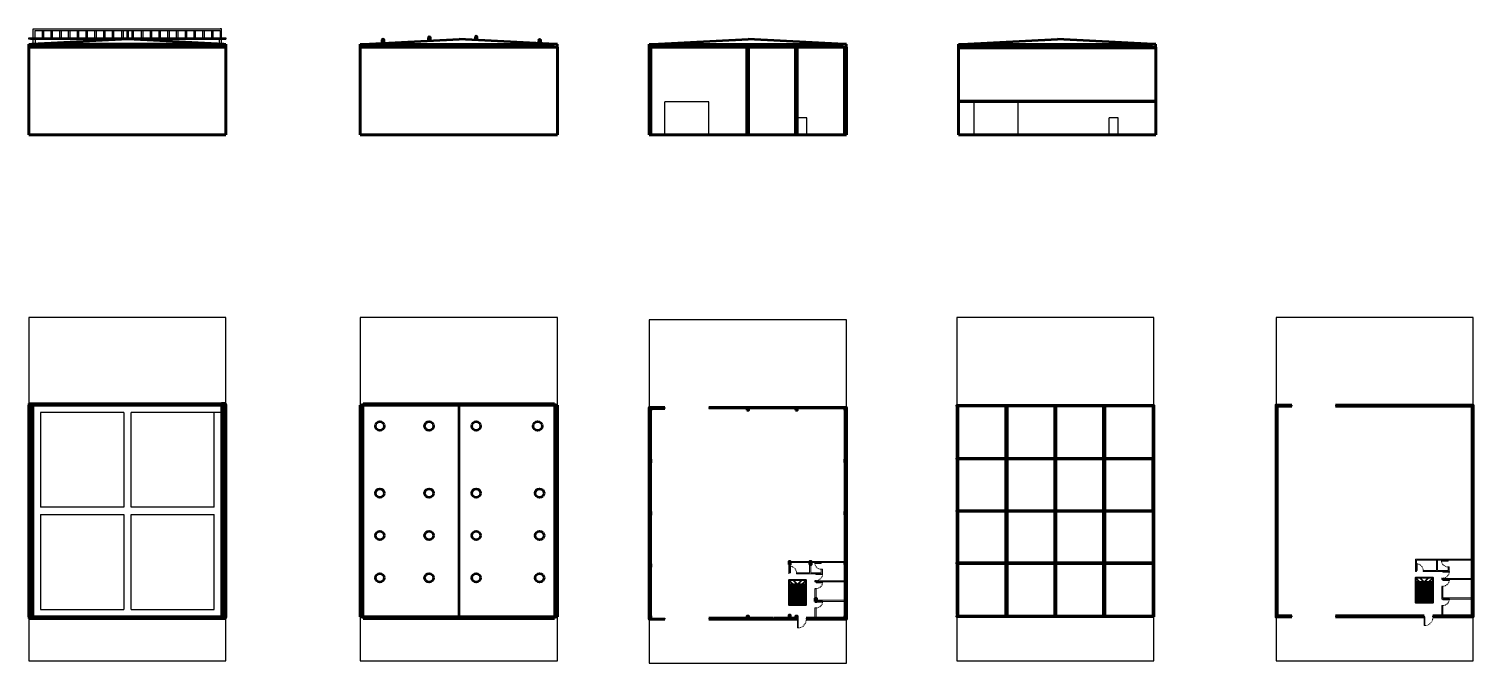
# Model space of a CAD drawing. Header units: metres. Extents: x -229 to 595, y -60 to 181.
# Drawn here: x 173 to 370.9, y 18.7 to 105.5 of the extents above; entities that cross this region are included whole.
import ezdxf

# ---------------------------------------------------------------- set-up
doc = ezdxf.new("R2010")
doc.units = ezdxf.units.M
doc.linetypes.add('HIDDEN2', pattern=[0.1875, 0.125, -0.0625])
for name, color, linetype, lineweight in [('A-COLS', 1, 'Continuous', 50), ('A-DOOR', 251, 'Continuous', 18), ('A-FURN', 46, 'Continuous', 18), ('A-ROOF', 201, 'Continuous', 53), ('A-WALL', 7, 'Continuous', 60), ('S-BEAM', 1, 'Continuous', 50), ('S-STRS', 4, 'Continuous', 40), ('S-WALL', 7, 'Continuous', 60)]:
    doc.layers.add(name, color=color, linetype=linetype, lineweight=lineweight)
doc.layers.add('S-DECK', color=211, linetype='Continuous')
doc.layers.add('V-BNDY', color=3, linetype='Continuous')

msp = doc.modelspace()

# ---------------------------------------------------------------- linework, layer by layer
for p, q in [((260.14, 91), (260.14, 95.5)), ((266.14, 95.5), (260.14, 95.5)), ((266.14, 91), (266.14, 95.5)), ((302.52, 91), (302.52, 95.5)), ((308.52, 95.5), (302.52, 95.5)), ((302.52, 91), (302.52, 95.5)), ((308.52, 95.5), (302.52, 95.5)), ((308.52, 91), (308.52, 95.5)), ((308.52, 91), (308.52, 95.5)), ((278.39, 91), (278.39, 93.3)), ((279.59, 93.3), (278.39, 93.3)), ((279.59, 91), (279.59, 93.3)), ((321.01, 91), (321.01, 93.3)), ((322.21, 93.3), (321.01, 93.3)), ((321.01, 91), (321.01, 93.3)), ((322.21, 93.3), (321.01, 93.3)), ((322.21, 91), (322.21, 93.3)), ((322.21, 91), (322.21, 93.3)), ((258.14, 53.53), (258.14, 42.18)), ((260.14, 53.53), (258.14, 53.53)), ((260.14, 53.68), (260.14, 53.53)), ((266.14, 53.68), (266.14, 53.53)), ((271.49, 53.53), (266.14, 53.53)), ((266.14, 53.53), (284.84, 53.53)), ((284.84, 53.53), (271.49, 53.53)), ((284.84, 39.18), (284.84, 53.53)), ((313.62, 53.85), (300.27, 53.85)), ((300.27, 53.85), (300.27, 42.5)), ((326.97, 53.85), (313.62, 53.85)), ((326.97, 39.5), (326.97, 53.85)), ((346.01, 54), (346.01, 53.85)), ((352.01, 54), (352.01, 53.85)), ((258.14, 42.18), (258.14, 24.83)), ((300.27, 42.5), (300.27, 25.15)), ((284.84, 24.83), (284.84, 39.18)), ((326.97, 25.15), (326.97, 39.5)), ((258.14, 24.83), (260.14, 24.83)), ((258.14, 24.83), (260.14, 24.83)), ((260.14, 24.83), (260.14, 24.68)), ((266.14, 24.83), (266.14, 24.68)), ((266.14, 24.83), (271.49, 24.83)), ((271.49, 24.83), (273.89, 24.83)), ((274.99, 24.83), (278.3, 24.83)), ((278.3, 24.68), (278.3, 24.83)), ((279.5, 24.83), (279.5, 24.68)), ((279.5, 24.83), (284.84, 24.83)), ((300.27, 25.15), (313.62, 25.15)), ((313.62, 25.15), (326.97, 25.15)), ((346.01, 25.15), (346.01, 25)), ((352.01, 25.15), (352.01, 25)), ((364.15, 25), (364.15, 25.15)), ((365.35, 25), (365.35, 25.15))]:
    msp.add_line(p, q)
for points in [[(260.14, 24.68), (257.99, 24.68), (257.99, 53.68), (260.14, 53.68)], [(266.14, 53.68), (284.99, 53.68), (284.99, 24.68), (279.49, 24.68)], [(273.89, 24.68), (266.14, 24.68)], [(278.39, 24.68), (275.09, 24.68)], [(364.25, 25), (364.16, 25)]]:
    msp.add_lwpolyline(points)
msp.add_lwpolyline([(300.12, 25), (300.12, 54), (327.12, 54), (327.12, 25)], close=True)
at = {"layer": 'A-COLS'}
for p, q in [((300.13, 53.85), (300.13, 46.73)), ((300.27, 53.85), (300.27, 46.73)), ((306.94, 54), (306.94, 53.85)), ((313.62, 54), (313.62, 53.85)), ((313.62, 53.85), (313.7, 53.85)), ((320.31, 54), (320.31, 53.85)), ((320.31, 53.85), (320.38, 53.85)), ((326.97, 53.85), (326.97, 46.73)), ((327.12, 53.85), (327.12, 46.73)), ((300.13, 46.58), (300.13, 39.58)), ((300.27, 46.58), (300.27, 39.58)), ((320.31, 46.85), (320.23, 46.85)), ((320.31, 46.85), (320.38, 46.85)), ((320.31, 46.73), (320.31, 46.58)), ((326.97, 39.58), (326.97, 46.58)), ((327.12, 46.58), (327.12, 39.58)), ((300.13, 39.43), (300.13, 32.43)), ((300.27, 39.43), (300.27, 32.43)), ((326.97, 39.43), (326.97, 32.43)), ((327.12, 39.43), (327.12, 32.43)), ((300.13, 32.28), (300.13, 25.34)), ((300.27, 32.28), (300.27, 25.34)), ((306.94, 32.55), (306.94, 32.28)), ((313.62, 32.55), (313.62, 32.43)), ((326.97, 32.28), (326.97, 25.15)), ((327.12, 32.28), (327.12, 25.15))]:
    msp.add_line(p, q, dxfattribs=at)
for points in [[(300.37, 102.92), (300.37, 103), (300.87, 103), (313.86, 103), (313.86, 102.85), (300.37, 102.85)], [(300.37, 102.92), (300.37, 103), (300.87, 103), (313.86, 103), (313.86, 102.85), (300.37, 102.85)], [(300.37, 95.58), (300.37, 95.65), (300.87, 95.65), (313.86, 95.65), (313.86, 95.5), (300.37, 95.5)], [(300.37, 95.58), (300.37, 95.65), (300.87, 95.65), (313.86, 95.65), (313.86, 95.5), (300.37, 95.5)], [(300.13, 53.92), (300.13, 54), (300.63, 54), (313.62, 54), (313.62, 53.85), (300.13, 53.85)], [(306.94, 53.85), (307.01, 53.85), (307.01, 46.73), (306.86, 46.73), (306.86, 53.85)], [(313.62, 53.85), (313.7, 53.85), (313.7, 46.73), (313.55, 46.73), (313.55, 53.85)], [(320.31, 53.85), (320.38, 53.85), (320.38, 46.73), (320.23, 46.73), (320.23, 53.85)], [(300.13, 46.65), (300.13, 46.73), (300.63, 46.73), (313.62, 46.73), (313.62, 46.58), (300.13, 46.58)], [(306.94, 46.58), (307.01, 46.58), (307.01, 39.58), (306.86, 39.58), (306.86, 46.58)], [(313.62, 46.58), (313.7, 46.58), (313.7, 39.58), (313.55, 39.58), (313.55, 46.58)], [(320.31, 46.58), (320.38, 46.58), (320.38, 39.58), (320.23, 39.58), (320.23, 46.58)], [(300.13, 39.5), (300.13, 39.58), (300.63, 39.58), (313.62, 39.58), (313.62, 39.43), (300.13, 39.43)], [(306.94, 39.43), (307.01, 39.43), (307.01, 32.43), (306.86, 32.43), (306.86, 39.43)], [(313.62, 39.43), (313.7, 39.43), (313.7, 32.43), (313.55, 32.43), (313.55, 39.43)], [(320.31, 39.43), (320.38, 39.43), (320.38, 32.43), (320.23, 32.43), (320.23, 39.43)], [(300.13, 32.35), (300.13, 32.43), (300.63, 32.43), (313.62, 32.43), (313.62, 32.28), (300.13, 32.28)], [(306.94, 32.27), (307.01, 32.27), (307.01, 25.15), (306.86, 25.15), (306.86, 32.27)], [(313.62, 32.27), (313.69, 32.27), (313.69, 25.15), (313.54, 25.15), (313.54, 32.27)], [(320.31, 32.27), (320.38, 32.27), (320.38, 25.15), (320.23, 25.15), (320.23, 32.27)], [(300.13, 25.08), (300.13, 25.15), (300.63, 25.15), (313.62, 25.15), (313.62, 25), (300.13, 25)]]:
    msp.add_lwpolyline(points, close=True, dxfattribs=at)
for points in [[(327.36, 102.85), (313.86, 102.85), (313.86, 103), (327.36, 103), (327.36, 102.85)], [(327.36, 102.85), (313.86, 102.85), (313.86, 103), (327.36, 103), (327.36, 102.85)], [(327.36, 95.5), (313.86, 95.5), (313.86, 95.65), (327.36, 95.65), (327.36, 95.5)], [(327.36, 95.5), (313.86, 95.5), (313.86, 95.65), (327.36, 95.65), (327.36, 95.5)], [(327.12, 53.85), (313.62, 53.85), (313.62, 54), (327.12, 54), (327.12, 53.85)], [(327.12, 46.58), (313.62, 46.58), (313.62, 46.73), (327.12, 46.73), (327.12, 46.58)], [(327.12, 39.43), (313.62, 39.43), (313.62, 39.58), (327.12, 39.58), (327.12, 39.43)], [(327.12, 32.28), (313.62, 32.28), (313.62, 32.43), (327.12, 32.43), (327.12, 32.28)], [(327.12, 25), (313.62, 25), (313.62, 25.15), (327.12, 25.15), (327.12, 25)]]:
    msp.add_lwpolyline(points, dxfattribs=at)
at = {"layer": 'A-DOOR'}
for points in [[(277.24, 31.04), (277.24, 31.94), (277.34, 31.94), (277.34, 31.04)], [(280.66, 32.43), (281.56, 32.43), (281.56, 32.33), (280.66, 32.33)], [(363.11, 31.36), (363.11, 32.26), (363.21, 32.26), (363.21, 31.36)], [(366.53, 32.75), (367.43, 32.75), (367.43, 32.65), (366.53, 32.65)], [(280.83, 30.89), (281.73, 30.89), (281.73, 30.79), (280.83, 30.79)], [(280.84, 29.78), (281.74, 29.78), (281.74, 29.68), (280.84, 29.68)], [(366.7, 31.21), (367.6, 31.21), (367.6, 31.11), (366.7, 31.11)], [(366.71, 30.1), (367.61, 30.1), (367.61, 30), (366.71, 30)], [(280.84, 27.13), (281.74, 27.13), (281.74, 27.03), (280.84, 27.03)], [(366.71, 27.45), (367.61, 27.45), (367.61, 27.35), (366.71, 27.35)], [(278.29, 24.68), (278.39, 24.68), (278.39, 23.48), (278.29, 23.48)], [(364.15, 25), (364.25, 25), (364.25, 23.8), (364.15, 23.8)]]:
    msp.add_lwpolyline(points, close=True, dxfattribs=at)
at = {"layer": 'A-DOOR', "linetype": 'HIDDEN2'}
for centre, radius, start, end in [((277.22, 31.01), 0.933, 352.3039, 82.3039), ((281.51, 32.38), 0.851, 183.3665, 273.3665), ((363.08, 31.34), 0.933, 352.3039, 82.3039), ((367.38, 32.7), 0.851, 183.3665, 273.3665), ((280.81, 30.91), 0.933, 262.3039, 352.3039), ((366.67, 31.24), 0.933, 262.3039, 352.3039), ((366.68, 30.12), 0.933, 262.3039, 352.3039), ((280.82, 29.8), 0.933, 262.3039, 352.3039), ((280.82, 27.15), 0.933, 262.3039, 352.3039), ((366.68, 27.48), 0.933, 262.3039, 352.3039), ((278.34, 24.63), 1.15, 272.4896, 2.4896), ((364.2, 24.95), 1.15, 272.4896, 2.4896)]:
    msp.add_arc(centre, radius, start, end, dxfattribs=at)
at = {"layer": 'A-FURN'}
for p, q in [((284.84, 32.58), (277.09, 32.58)), ((277.09, 32.58), (281.53, 32.58)), ((277.09, 32.58), (277.09, 30.89)), ((277.24, 31.04), (277.24, 32.43)), ((277.24, 32.43), (281.56, 32.43)), ((279.96, 32.43), (279.96, 31.04)), ((280.11, 31.04), (280.11, 32.43)), ((281.56, 32.43), (281.71, 32.43)), ((281.64, 32.43), (284.84, 32.43)), ((370.71, 32.9), (362.96, 32.9)), ((362.96, 32.9), (367.39, 32.9)), ((362.96, 32.9), (362.96, 31.21)), ((363.11, 31.36), (363.11, 32.75)), ((363.11, 32.75), (367.43, 32.75)), ((365.82, 32.75), (365.82, 31.36)), ((365.97, 31.36), (365.97, 32.75)), ((367.43, 32.75), (367.58, 32.75)), ((367.43, 31.85), (367.58, 31.85)), ((367.43, 31.85), (367.43, 31.36)), ((367.58, 32.75), (370.71, 32.75)), ((367.58, 31.36), (367.58, 31.85)), ((277.24, 31.04), (277.09, 31.04)), ((279.96, 31.04), (278.14, 31.04)), ((278.14, 31.04), (278.14, 30.89)), ((278.14, 30.89), (279.96, 30.89)), ((279.96, 30.89), (281.71, 30.89)), ((280.11, 31.04), (280.83, 31.04)), ((284.84, 29.93), (280.69, 29.93)), ((280.69, 29.93), (280.69, 29.78)), ((284.84, 29.78), (280.69, 29.78)), ((280.83, 31.04), (281.56, 31.04)), ((281.56, 31.53), (281.56, 31.04)), ((281.56, 31.53), (281.71, 31.53)), ((281.71, 31.04), (281.71, 31.53)), ((281.71, 30.89), (281.71, 31.04)), ((363.11, 31.21), (362.96, 31.21)), ((363.11, 31.36), (363.11, 31.21)), ((365.82, 31.36), (364.01, 31.36)), ((364.01, 31.21), (364.01, 31.36)), ((364.01, 31.21), (365.82, 31.21)), ((365.82, 31.21), (367.58, 31.21)), ((365.97, 31.36), (366.7, 31.36)), ((370.71, 30.25), (366.56, 30.25)), ((366.56, 30.25), (366.56, 30.1)), ((370.71, 30.1), (366.56, 30.1)), ((366.7, 31.36), (367.43, 31.36)), ((367.58, 31.21), (367.58, 31.36)), ((280.69, 28.86), (280.69, 27.11)), ((280.69, 28.86), (280.84, 28.86)), ((280.84, 27.26), (280.84, 28.86)), ((366.56, 29.18), (366.71, 29.18)), ((366.56, 29.18), (366.56, 27.43)), ((366.71, 27.58), (366.71, 29.18)), ((280.69, 27.11), (284.84, 27.11)), ((280.69, 26.23), (280.69, 24.83)), ((280.69, 26.22), (280.84, 26.22)), ((284.84, 27.28), (280.84, 27.28)), ((280.84, 26.22), (280.84, 24.83)), ((284.84, 27.28), (284.84, 27.13)), ((284.84, 26.95), (284.84, 26.8)), ((366.56, 27.43), (370.71, 27.43)), ((366.56, 26.55), (366.56, 25.15)), ((366.56, 26.54), (366.71, 26.54)), ((370.71, 27.6), (366.71, 27.6)), ((366.71, 26.54), (366.71, 25.15)), ((370.71, 27.6), (370.71, 27.45))]:
    msp.add_line(p, q, dxfattribs=at)
at = {"layer": 'A-ROOF'}
for p, q in [((218.8, 103.4), (231.95, 104.09)), ((219, 103.4), (244.8, 103.4)), ((221.36, 103.94), (221.36, 103.53)), ((221.66, 103.55), (221.66, 103.95)), ((227.7, 104.26), (227.7, 103.86)), ((228, 103.87), (228, 104.27)), ((245.1, 103.4), (231.95, 104.09)), ((234.13, 104.36), (234.13, 103.97)), ((234.43, 103.97), (234.43, 104.37)), ((242.82, 103.9), (242.82, 103.52)), ((243.12, 103.5), (243.12, 103.91)), ((258.39, 103.4), (271.54, 104.09)), ((258.59, 103.4), (284.39, 103.4)), ((284.69, 103.4), (271.54, 104.09)), ((300.77, 103.4), (313.92, 104.09)), ((300.77, 103.4), (313.92, 104.09)), ((300.97, 103.4), (326.77, 103.4)), ((300.97, 103.4), (326.77, 103.4)), ((327.07, 103.4), (313.92, 104.09)), ((327.07, 103.4), (313.92, 104.09)), ((173.4, 54), (173.4, 54.2)), ((173.4, 54.2), (199.6, 54.2)), ((173.4, 54), (199.6, 54)), ((173.4, 25), (173.4, 54)), ((199.6, 54.2), (199.6, 54)), ((199.6, 54), (199.6, 25)), ((218.8, 54), (218.8, 54.2)), ((218.8, 54.2), (245, 54.2)), ((218.8, 54), (245, 54)), ((218.8, 25), (218.8, 54)), ((231.9, 54), (231.9, 25)), ((245, 54.2), (245, 54)), ((245, 54), (245, 25)), ((199.6, 25), (173.4, 25)), ((173.4, 25), (173.4, 24.8)), ((173.4, 24.8), (199.6, 24.8)), ((199.6, 24.8), (199.6, 25)), ((245, 25), (218.8, 25)), ((218.8, 25), (218.8, 24.8)), ((218.8, 24.8), (245, 24.8)), ((245, 24.8), (245, 25))]:
    msp.add_line(p, q, dxfattribs=at)
msp.add_lwpolyline([(199.7, 103.4), (186.55, 104.09), (173.4, 103.4)], dxfattribs=at)
for points in [[(221.36, 103.94), (221.66, 103.94, 1)], [(227.7, 104.26), (228, 104.26, 1)], [(234.13, 104.36), (234.43, 104.36, 1)], [(242.82, 103.9), (243.12, 103.9, 1)]]:
    msp.add_lwpolyline(points, format="xyb", close=True, dxfattribs=at)
for centre in [(221.07, 51.13), (227.82, 51.13), (234.28, 51.13), (242.7, 51.13), (221.07, 41.95), (227.82, 41.95), (234.28, 41.95), (242.97, 41.95), (221.07, 36.15), (227.82, 36.15), (234.28, 36.15), (242.97, 36.15), (221.07, 30.35), (227.82, 30.35), (234.28, 30.35), (242.97, 30.35)]:
    msp.add_circle(centre, 0.6, dxfattribs=at)
at = {"layer": 'A-WALL'}
for p, q in [((173, 91), (173, 103)), ((173, 103), (200, 103)), ((199.4, 103.4), (173.6, 103.4)), ((200, 103), (200, 91)), ((245.4, 103), (218.4, 103)), ((218.4, 103), (218.4, 91)), ((245.4, 91), (245.4, 103)), ((284.99, 103), (257.99, 103)), ((257.99, 103), (257.99, 91)), ((284.99, 91), (284.99, 103)), ((327.37, 103), (300.37, 103)), ((300.37, 103), (300.37, 91)), ((327.37, 103), (300.37, 103)), ((300.37, 103), (300.37, 91)), ((327.37, 91), (327.37, 103)), ((327.37, 91), (327.37, 103)), ((200, 91), (173, 91)), ((218.4, 91), (245.4, 91)), ((257.99, 91), (284.99, 91)), ((300.37, 91), (327.37, 91)), ((300.37, 91), (327.37, 91)), ((218.4, 25), (218.4, 54)), ((218.4, 54), (245.4, 54)), ((245.4, 54), (245.4, 25)), ((245.4, 25), (218.4, 25))]:
    msp.add_line(p, q, dxfattribs=at)
msp.add_lwpolyline([(173, 25), (173, 54), (200, 54), (200, 25)], close=True, dxfattribs=at)
at = {"layer": 'S-BEAM'}
for p, q in [((173, 103), (173, 103.4)), ((173, 103.4), (173.6, 103.4)), ((173.6, 103), (173, 103)), ((173.6, 103.4), (173.6, 103)), ((199.4, 103.4), (200, 103.4)), ((199.4, 103), (199.4, 103.4)), ((200, 103), (199.4, 103)), ((200, 103.4), (200, 103)), ((218.4, 103), (218.4, 103.4)), ((218.4, 103.4), (219, 103.4)), ((219, 103), (218.4, 103)), ((219, 103.4), (219, 103)), ((245.4, 103.4), (244.8, 103.4)), ((244.8, 103.4), (244.8, 103)), ((244.8, 103), (245.4, 103)), ((245.4, 103), (245.4, 103.4)), ((257.99, 103), (257.99, 103.4)), ((257.99, 103.4), (258.59, 103.4)), ((258.59, 103), (257.99, 103)), ((257.99, 91), (257.99, 103)), ((258.24, 91), (258.24, 103)), ((258.59, 103.4), (258.59, 103)), ((271.36, 91), (271.36, 103)), ((271.61, 91), (271.61, 103)), ((278.04, 91), (278.04, 103)), ((278.29, 91), (278.29, 103)), ((284.99, 103.4), (284.39, 103.4)), ((284.39, 103.4), (284.39, 103)), ((284.39, 103), (284.99, 103)), ((284.74, 91), (284.74, 103)), ((284.99, 103), (284.99, 103.4)), ((284.99, 91), (284.99, 103)), ((300.37, 103), (300.37, 103.4)), ((300.37, 103.4), (300.97, 103.4)), ((300.37, 103), (300.37, 103.4)), ((300.37, 103.4), (300.97, 103.4)), ((300.97, 103), (300.37, 103)), ((300.97, 103), (300.37, 103)), ((300.97, 103.4), (300.97, 103)), ((300.97, 103.4), (300.97, 103)), ((327.37, 103.4), (326.77, 103.4)), ((326.77, 103.4), (326.77, 103)), ((327.37, 103.4), (326.77, 103.4)), ((326.77, 103.4), (326.77, 103)), ((326.77, 103), (327.37, 103)), ((326.77, 103), (327.37, 103)), ((327.37, 103), (327.37, 103.4)), ((327.37, 103), (327.37, 103.4)), ((173, 54.2), (173.6, 54.2)), ((173, 54.2), (173, 25)), ((173.6, 24.8), (173.6, 54.2)), ((200, 54.2), (199.4, 54.2)), ((199.4, 54.2), (199.4, 24.8)), ((200, 24.8), (200, 54.2)), ((173, 25), (173, 24.8)), ((173, 24.8), (173.6, 24.8)), ((199.4, 24.8), (200, 24.8))]:
    msp.add_line(p, q, dxfattribs=at)
for points in [[(258, 53.28), (258.25, 53.28), (258.25, 53.68), (258, 53.68)], [(271.36, 53.28), (271.61, 53.28), (271.61, 53.68), (271.36, 53.68)], [(278.04, 53.28), (278.29, 53.28), (278.29, 53.68), (278.04, 53.68)], [(284.72, 53.28), (284.97, 53.28), (284.97, 53.68), (284.72, 53.68)], [(258, 46.13), (258.25, 46.13), (258.25, 46.53), (258, 46.53)], [(284.72, 46.13), (284.97, 46.13), (284.97, 46.53), (284.72, 46.53)], [(258, 38.98), (258.25, 38.98), (258.25, 39.38), (258, 39.38)], [(284.72, 38.98), (284.97, 38.98), (284.97, 39.38), (284.72, 39.38)], [(258, 31.83), (258.25, 31.83), (258.25, 32.23), (258, 32.23)], [(277.09, 32.18), (277.34, 32.18), (277.34, 32.58), (277.09, 32.58)], [(279.96, 32.18), (280.21, 32.18), (280.21, 32.58), (279.96, 32.58)], [(284.72, 32.18), (284.97, 32.18), (284.97, 32.58), (284.72, 32.58)], [(280.69, 27.11), (280.94, 27.11), (280.94, 27.51), (280.69, 27.51)], [(258, 24.68), (258.25, 24.68), (258.25, 25.08), (258, 25.08)], [(271.36, 24.68), (271.61, 24.68), (271.61, 25.08), (271.36, 25.08)], [(277.09, 24.83), (277.34, 24.83), (277.34, 25.23), (277.09, 25.23)], [(278.04, 24.68), (278.29, 24.68), (278.29, 25.08), (278.04, 25.08)], [(284.72, 24.68), (284.97, 24.68), (284.97, 25.08), (284.72, 25.08)]]:
    msp.add_lwpolyline(points, close=True, dxfattribs=at)
at = {"layer": 'S-DECK'}
for p, q in [((173.6, 104.29), (173.6, 105.49)), ((173.6, 105.49), (173.8, 105.49)), ((173.8, 105.49), (199.2, 105.49)), ((173.8, 105.29), (173.8, 104.29)), ((173.8, 105.29), (199.2, 105.29)), ((174.8, 105.29), (174.8, 104.29)), ((175, 105.29), (175, 104.29)), ((176, 105.29), (176, 104.29)), ((176.2, 105.29), (176.2, 104.29)), ((177.2, 105.29), (177.2, 104.29)), ((177.4, 105.29), (177.4, 104.29)), ((178.4, 105.29), (178.4, 104.29)), ((178.6, 105.29), (178.6, 104.29)), ((179.6, 105.29), (179.6, 104.29)), ((179.8, 105.29), (179.8, 104.29)), ((180.8, 105.29), (180.8, 104.29)), ((181, 105.29), (181, 104.29)), ((182, 105.29), (182, 104.29)), ((182.2, 105.29), (182.2, 104.29)), ((183.2, 105.29), (183.2, 104.29)), ((183.4, 105.29), (183.4, 104.29)), ((184.4, 105.29), (184.4, 104.29)), ((184.6, 105.29), (184.6, 104.29)), ((185.75, 104.29), (185.75, 105.29)), ((185.95, 104.29), (185.95, 105.29)), ((186.45, 104.29), (186.45, 105.29)), ((186.65, 104.29), (186.65, 105.29)), ((187.15, 104.29), (187.15, 105.29)), ((187.35, 104.29), (187.35, 105.29)), ((188.4, 105.29), (188.4, 104.29)), ((188.6, 105.29), (188.6, 104.29)), ((189.6, 105.29), (189.6, 104.29)), ((189.8, 105.29), (189.8, 104.29)), ((190.8, 105.29), (190.8, 104.29)), ((191, 105.29), (191, 104.29)), ((192, 105.29), (192, 104.29)), ((192.2, 105.29), (192.2, 104.29)), ((193.2, 105.29), (193.2, 104.29)), ((193.4, 105.29), (193.4, 104.29)), ((194.4, 105.29), (194.4, 104.29)), ((194.6, 105.29), (194.6, 104.29)), ((195.6, 105.29), (195.6, 104.29)), ((195.8, 105.29), (195.8, 104.29)), ((196.8, 105.29), (196.8, 104.29)), ((197, 105.29), (197, 104.29)), ((198, 105.29), (198, 104.29)), ((198.2, 105.29), (198.2, 104.29)), ((199.4, 105.49), (199.2, 105.49)), ((199.2, 105.29), (199.2, 104.29)), ((199.4, 104.29), (199.4, 105.49)), ((173, 104.09), (173, 104.29)), ((173, 104.29), (200, 104.29)), ((173.2, 104.09), (173, 104.09)), ((173.6, 103.4), (173.6, 104.09)), ((173.9, 103.43), (173.9, 104.09)), ((199.1, 103.4), (199.1, 104.09)), ((199.4, 103.4), (199.4, 104.09)), ((200, 104.29), (200, 104.09)), ((173.6, 54), (173.6, 25)), ((199.4, 54), (173.6, 54)), ((199.4, 25), (199.4, 54)), ((174.6, 53), (174.6, 40)), ((186, 53), (174.6, 53)), ((186, 53), (186, 40)), ((199.4, 53), (187, 53)), ((187, 40), (187, 53)), ((198.4, 40), (198.4, 53)), ((186, 40), (174.6, 40)), ((198.4, 40), (187, 40)), ((174.6, 39), (186, 39)), ((174.6, 39), (174.6, 26)), ((186, 39), (186, 26)), ((187, 26), (187, 39)), ((187, 39), (198.4, 39)), ((198.4, 26), (198.4, 39)), ((174.6, 26), (186, 26)), ((187, 26), (198.4, 26)), ((173.6, 25), (199.4, 25))]:
    msp.add_line(p, q, dxfattribs=at)
msp.add_lwpolyline([(173.2, 104.09), (186.55, 104.09), (200, 104.09)], dxfattribs=at)
at = {"layer": 'S-STRS'}
for p, q in [((277.09, 30.01), (277.69, 29.45)), ((277.69, 30.01), (278.29, 29.45)), ((278.89, 30.01), (278.29, 29.45)), ((279.49, 30.01), (278.89, 29.45)), ((362.96, 30.33), (363.56, 29.77)), ((362.96, 29.77), (364.16, 29.77)), ((363.56, 30.33), (364.16, 29.77)), ((364.76, 30.33), (364.16, 29.77)), ((364.16, 29.77), (365.36, 29.77)), ((365.36, 30.33), (364.76, 29.77)), ((277.09, 29.45), (278.29, 29.45)), ((278.29, 29.45), (279.49, 29.45))]:
    msp.add_line(p, q, dxfattribs=at)
for points in [[(279.49, 29.45), (279.49, 29.73), (279.49, 30.01), (278.29, 30.01), (277.09, 30.01), (277.09, 29.73), (277.09, 29.45)], [(365.36, 29.77), (365.36, 30.05), (365.36, 30.33), (364.16, 30.33), (362.96, 30.33), (362.96, 30.05), (362.96, 29.77)]]:
    msp.add_lwpolyline(points, dxfattribs=at)
for points in [[(364.16, 29.77), (362.96, 29.77), (362.96, 29.49), (364.16, 29.49)], [(365.36, 29.77), (364.16, 29.77), (364.16, 29.49), (365.36, 29.49)], [(278.29, 29.45), (277.09, 29.45), (277.09, 29.17), (278.29, 29.17)], [(278.29, 29.17), (277.09, 29.17), (277.09, 28.89), (278.29, 28.89)], [(278.29, 28.89), (277.09, 28.89), (277.09, 28.61), (278.29, 28.61)], [(278.29, 28.61), (277.09, 28.61), (277.09, 28.33), (278.29, 28.33)], [(278.29, 28.33), (277.09, 28.33), (277.09, 28.05), (278.29, 28.05)], [(278.29, 28.05), (277.09, 28.05), (277.09, 27.77), (278.29, 27.77)], [(278.29, 27.77), (277.09, 27.77), (277.09, 27.49), (278.29, 27.49)], [(279.49, 29.45), (278.29, 29.45), (278.29, 29.17), (279.49, 29.17)], [(279.49, 29.17), (278.29, 29.17), (278.29, 28.89), (279.49, 28.89)], [(279.49, 28.89), (278.29, 28.89), (278.29, 28.61), (279.49, 28.61)], [(279.49, 28.61), (278.29, 28.61), (278.29, 28.33), (279.49, 28.33)], [(279.49, 28.33), (278.29, 28.33), (278.29, 28.05), (279.49, 28.05)], [(279.49, 28.05), (278.29, 28.05), (278.29, 27.77), (279.49, 27.77)], [(279.49, 27.77), (278.29, 27.77), (278.29, 27.49), (279.49, 27.49)], [(364.16, 29.49), (362.96, 29.49), (362.96, 29.21), (364.16, 29.21)], [(364.16, 29.21), (362.96, 29.21), (362.96, 28.93), (364.16, 28.93)], [(364.16, 28.93), (362.96, 28.93), (362.96, 28.65), (364.16, 28.65)], [(364.16, 28.65), (362.96, 28.65), (362.96, 28.37), (364.16, 28.37)], [(364.16, 28.37), (362.96, 28.37), (362.96, 28.09), (364.16, 28.09)], [(364.16, 28.09), (362.96, 28.09), (362.96, 27.81), (364.16, 27.81)], [(364.16, 27.81), (362.96, 27.81), (362.96, 27.53), (364.16, 27.53)], [(365.36, 29.49), (364.16, 29.49), (364.16, 29.21), (365.36, 29.21)], [(365.36, 29.21), (364.16, 29.21), (364.16, 28.93), (365.36, 28.93)], [(365.36, 28.93), (364.16, 28.93), (364.16, 28.65), (365.36, 28.65)], [(365.36, 28.65), (364.16, 28.65), (364.16, 28.37), (365.36, 28.37)], [(365.36, 28.37), (364.16, 28.37), (364.16, 28.09), (365.36, 28.09)], [(365.36, 28.09), (364.16, 28.09), (364.16, 27.81), (365.36, 27.81)], [(365.36, 27.81), (364.16, 27.81), (364.16, 27.53), (365.36, 27.53)], [(278.29, 27.49), (277.09, 27.49), (277.09, 27.21), (278.29, 27.21)], [(278.29, 27.21), (277.09, 27.21), (277.09, 26.93), (278.29, 26.93)], [(278.29, 26.93), (277.09, 26.93), (277.09, 26.65), (278.29, 26.65)], [(279.49, 27.49), (278.29, 27.49), (278.29, 27.21), (279.49, 27.21)], [(279.49, 27.21), (278.29, 27.21), (278.29, 26.93), (279.49, 26.93)], [(279.49, 26.93), (278.29, 26.93), (278.29, 26.65), (279.49, 26.65)], [(364.16, 27.53), (362.96, 27.53), (362.96, 27.25), (364.16, 27.25)], [(364.16, 27.25), (362.96, 27.25), (362.96, 26.97), (364.16, 26.97)], [(365.36, 27.53), (364.16, 27.53), (364.16, 27.25), (365.36, 27.25)], [(365.36, 27.25), (364.16, 27.25), (364.16, 26.97), (365.36, 26.97)]]:
    msp.add_lwpolyline(points, close=True, dxfattribs=at)
at = {"layer": 'S-WALL'}
for p, q in [((258.14, 24.83), (258.14, 53.53)), ((258.14, 53.53), (260.14, 53.53)), ((284.84, 24.83), (284.84, 53.68)), ((344.01, 25.15), (344.01, 53.85)), ((344.01, 53.85), (346.01, 53.85)), ((352.01, 53.85), (370.71, 53.85)), ((370.71, 25.15), (370.71, 54)), ((266.14, 24.83), (271.49, 24.83)), ((271.49, 24.83), (274.99, 24.83)), ((275.09, 24.83), (278.3, 24.83)), ((279.5, 24.83), (284.84, 24.83)), ((344.01, 25.15), (346.01, 25.15)), ((352.01, 25.15), (357.36, 25.15)), ((357.36, 25.15), (360.96, 25.15)), ((360.96, 25.15), (364.16, 25.15)), ((365.35, 25.15), (370.71, 25.15))]:
    msp.add_line(p, q, dxfattribs=at)
for points in [[(260.14, 24.68), (257.99, 24.68), (257.99, 53.68), (260.14, 53.68)], [(266.14, 53.68), (284.99, 53.68), (284.99, 24.68), (279.49, 24.68)], [(346.01, 25), (343.86, 25), (343.86, 54), (346.01, 54)], [(352.01, 54), (370.86, 54), (370.86, 25), (365.35, 25)], [(275.09, 24.68), (266.14, 24.68)], [(278.39, 24.68), (275.09, 24.68)], [(360.96, 25), (352.01, 25)], [(364.15, 25), (360.96, 25)]]:
    msp.add_lwpolyline(points, dxfattribs=at)
at = {"layer": 'V-BNDY'}
for points in [[(200, 66), (173, 66), (173, 19), (200, 19)], [(245.4, 66), (218.4, 66), (218.4, 19), (245.4, 19)], [(284.99, 65.68), (257.99, 65.68), (257.99, 18.68), (284.99, 18.68)], [(284.99, 65.68), (257.99, 65.68), (257.99, 18.68), (284.99, 18.68)], [(327.12, 66), (300.12, 66), (300.12, 19), (327.12, 19)], [(370.86, 66), (343.86, 66), (343.86, 19), (370.86, 19)]]:
    msp.add_lwpolyline(points, close=True, dxfattribs=at)

doc.saveas('drawing.dxf')
